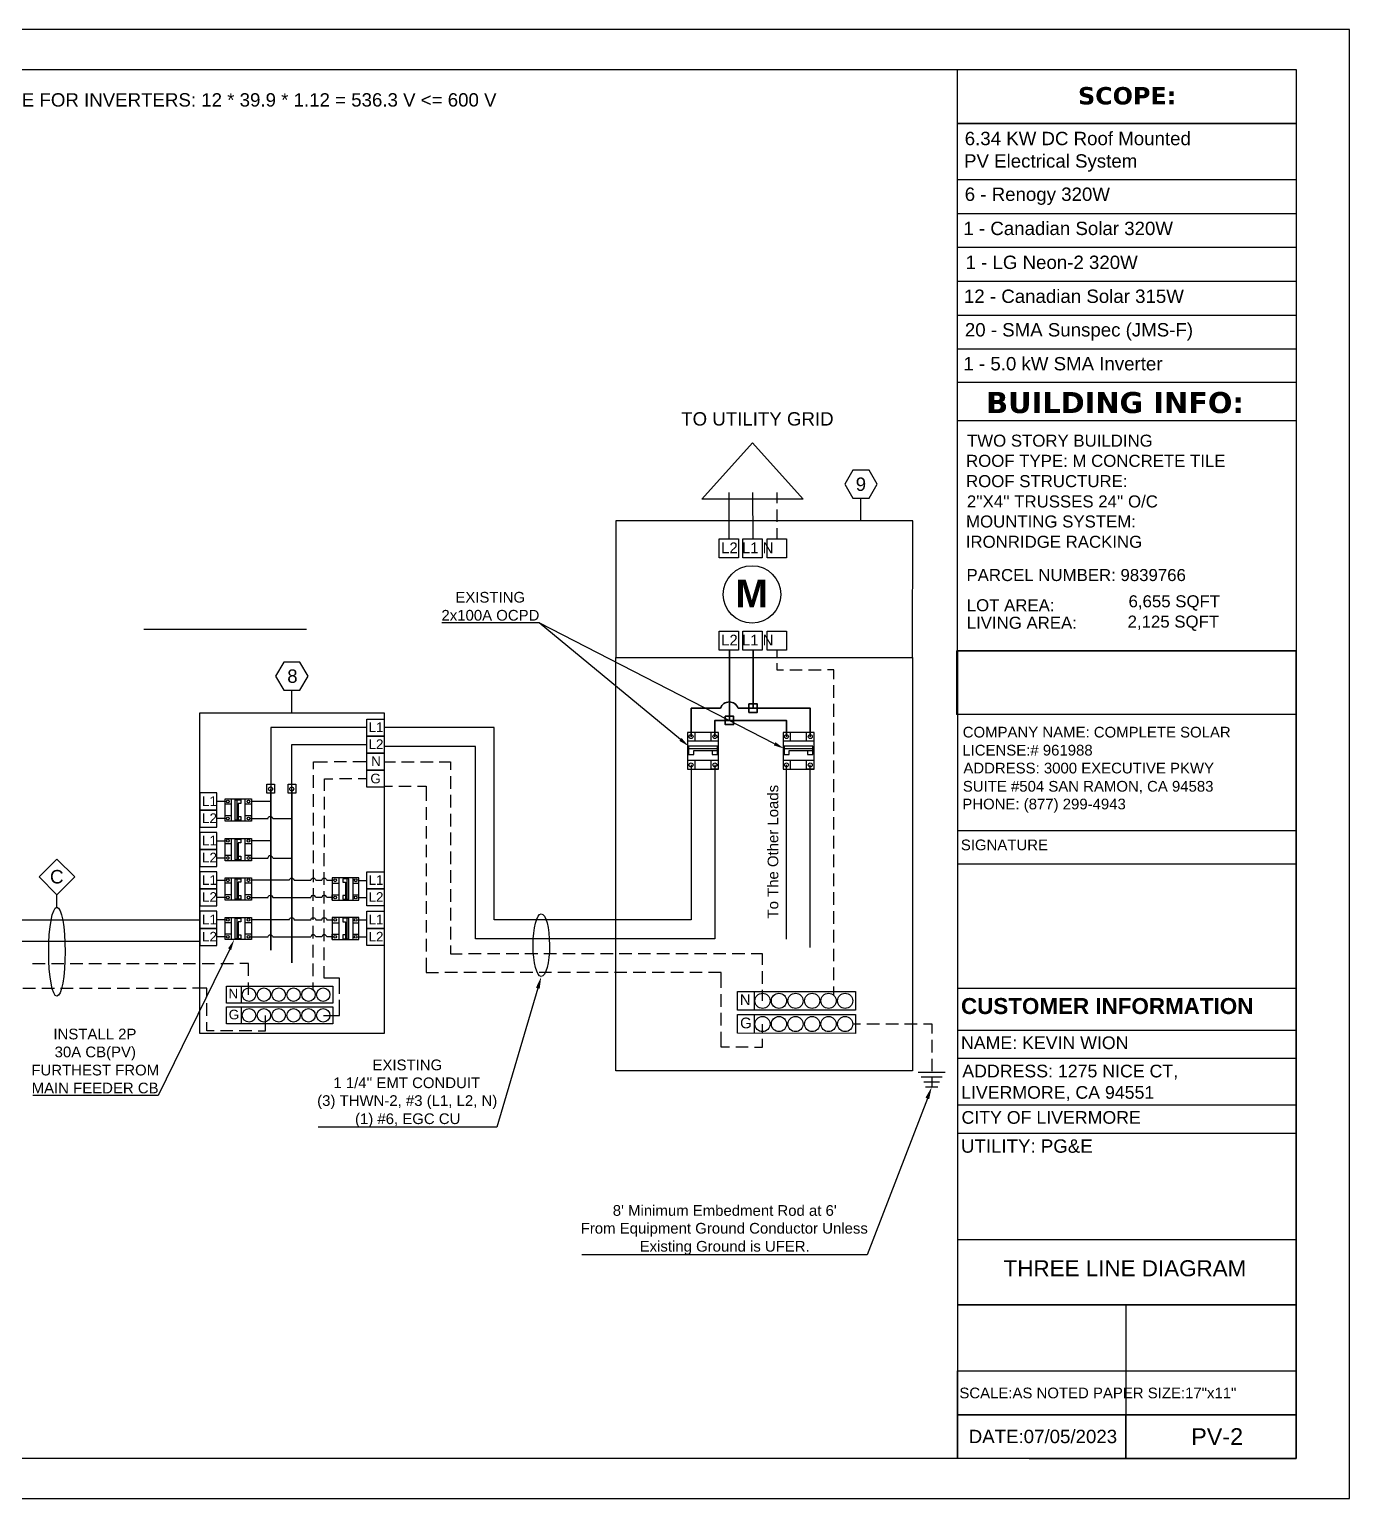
# Model space of a CAD drawing. Header units: inches. Extents: x 347 to 7477, y 1065 to 7514.
# Drawn here: x 4677 to 5665, y 6128 to 7228 of the extents above; entities that cross this region are included whole.
import ezdxf

# ---------------------------------------------------------------- set-up
doc = ezdxf.new("R2010")
doc.units = ezdxf.units.IN
doc.header["$MEASUREMENT"] = 0
for name, color, linetype in [('PDF3_0', 7, 'Continuous'), ('PDF3_PDF_Geometry', 7, 'Continuous'), ('PDF3_Text', 7, 'Continuous'), ('PDF5_Text', 7, 'Continuous')]:
    doc.layers.add(name, color=color, linetype=linetype)
doc.styles.add('PDF Arial', font='arial.ttf')
doc.styles.add('PDF Arial Bold', font='arialbd.ttf')
doc.styles.add('PDF Verdana Bold', font='verdanab.ttf')
picture_1 = doc.add_image_def('image9.png', size_in_pixel=(45, 240))

msp = doc.modelspace()

# ---------------------------------------------------------------- linework, layer by layer
at = {"layer": 'PDF3_0', "lineweight": 25}
for points in [[(3965.1, 7228.3), (3965.1, 6128.4), (5664.9, 6128.4), (5664.9, 7228.3)], [(5625, 7157.8), (5371.5, 7157.8)], [(5625, 7157.8), (5625, 6963.9), (5371.5, 6963.9), (5371.5, 7157.8)], [(5256.1, 6876.6), (5180.1, 6876.6), (5218.1, 6918.7)], [(5293.1, 6898.4), (5287.1, 6887.8), (5293.1, 6877.3), (5305.3, 6877.3), (5311.4, 6887.8), (5305.3, 6898.4)], [(5115.8, 6758), (5337.8, 6758), (5338, 6860.3), (5115.9, 6860.3)], [(5193.2, 6846.9), (5207.5, 6846.9), (5207.5, 6832.7), (5193.2, 6832.7)], [(5210.9, 6846.9), (5225.3, 6846.9), (5225.3, 6832.7), (5210.9, 6832.7)], [(5229.1, 6846.9), (5243.4, 6846.9), (5243.4, 6832.7), (5229.1, 6832.7)], [(5193.2, 6777.9), (5207.5, 6777.9), (5207.5, 6763.7), (5193.2, 6763.7)], [(5210.9, 6777.9), (5225.3, 6777.9), (5225.3, 6763.7), (5210.9, 6763.7)], [(5229.1, 6777.9), (5243.4, 6777.9), (5243.4, 6763.7), (5229.1, 6763.7)], [(4867.3, 6754.7), (4861.2, 6744.2), (4867.3, 6733.6), (4879.4, 6733.6), (4885.5, 6744.2), (4879.4, 6754.7)], [(5115.8, 6758), (5337.8, 6758), (5337.8, 6448.7), (5115.8, 6448.7)], [(5371.5, 6715.5), (5371.5, 6763.1), (5625, 6763.1), (5625, 6715.5)], [(4804.5, 6716.6), (4942.3, 6716.6), (4942.3, 6476.5), (4804.5, 6476.5)], [(4929.4, 6712), (4942.3, 6712), (4942.3, 6699.2), (4929.4, 6699.2)], [(4929.4, 6699.2), (4942.3, 6699.2), (4942.3, 6686.5), (4929.4, 6686.5)], [(5169.5, 6674.5), (5192.7, 6674.5), (5192.7, 6701.9), (5169.5, 6701.9)], [(5240.9, 6674.5), (5264.1, 6674.5), (5264.1, 6701.9), (5240.9, 6701.9)], [(4929.4, 6686.5), (4942.3, 6686.5), (4942.3, 6673.7), (4929.4, 6673.7)], [(4929.4, 6673.7), (4942.3, 6673.7), (4942.3, 6660.9), (4929.4, 6660.9)], [(4817.3, 6656.7), (4804.5, 6656.7), (4804.5, 6643.9), (4817.3, 6643.9)], [(4854.7, 6663.3), (4860.3, 6663.3), (4860.3, 6656.5), (4854.7, 6656.5)], [(4870.7, 6663.3), (4876.3, 6663.3), (4876.3, 6656.5), (4870.7, 6656.5)], [(4817.3, 6643.9), (4804.5, 6643.9), (4804.5, 6631.1), (4817.3, 6631.1)], [(4843.1, 6652.2), (4843.1, 6635.5), (4823.4, 6635.5), (4823.4, 6652.2)], [(4817.3, 6627.1), (4804.5, 6627.1), (4804.5, 6614.4), (4817.3, 6614.4)], [(4843.1, 6622.7), (4843.1, 6605.9), (4823.4, 6605.9), (4823.4, 6622.7)], [(4817.3, 6614.4), (4804.5, 6614.4), (4804.5, 6601.6), (4817.3, 6601.6)], [(4684.3, 6593.8), (4697.5, 6607), (4710.8, 6593.8), (4697.5, 6580.5)], [(4817.3, 6597.6), (4804.5, 6597.6), (4804.5, 6584.8), (4817.3, 6584.8)], [(4843.1, 6593.1), (4843.1, 6576.4), (4823.4, 6576.4), (4823.4, 6593.1)], [(4903.6, 6593.1), (4903.6, 6576.4), (4923.4, 6576.4), (4923.4, 6593.1)], [(4929.4, 6597.6), (4942.3, 6597.6), (4942.3, 6584.8), (4929.4, 6584.8)], [(4817.3, 6584.8), (4804.5, 6584.8), (4804.5, 6572.1), (4817.3, 6572.1)], [(4929.4, 6584.8), (4942.3, 6584.8), (4942.3, 6572.1), (4929.4, 6572.1)], [(4817.3, 6568.1), (4804.5, 6568.1), (4804.5, 6555.3), (4817.3, 6555.3)], [(4929.4, 6568.1), (4942.3, 6568.1), (4942.3, 6555.3), (4929.4, 6555.3)], [(4843.1, 6563.5), (4843.1, 6546.9), (4823.4, 6546.9), (4823.4, 6563.5)], [(4903.6, 6563.5), (4903.6, 6546.9), (4923.4, 6546.9), (4923.4, 6563.5)], [(4817.3, 6555.3), (4804.5, 6555.3), (4804.5, 6542.5), (4817.3, 6542.5)], [(4929.4, 6555.3), (4942.3, 6555.3), (4942.3, 6542.5), (4929.4, 6542.5)], [(4824.4, 6512), (4903.9, 6512), (4903.9, 6499.4), (4824.4, 6499.4)], [(5206.8, 6508), (5295.2, 6508), (5295.2, 6494.1), (5206.8, 6494.1)], [(4824.4, 6496.5), (4903.9, 6496.5), (4903.9, 6483.9), (4824.4, 6483.9)], [(5206.8, 6490.8), (5295.2, 6490.8), (5295.2, 6476.7), (5206.8, 6476.8)]]:
    msp.add_lwpolyline(points, close=True, dxfattribs=at)
for points in [[(5371.5, 6763.1), (5371.5, 7198.4)], [(5371.5, 7115.9), (5625, 7115.9)], [(5371.5, 7090.5), (5625, 7090.5)], [(5371.5, 7065.2), (5625, 7065.2)], [(5371.5, 7039.9), (5625, 7039.9)], [(5371.5, 7014.5), (5625, 7014.5)], [(5371.5, 6989.2), (5625, 6989.2)], [(5371.5, 6935.5), (5625, 6935.5)], [(5218.1, 6881.7), (5218.3, 6846.9)], [(5299.2, 6860.3), (5299.2, 6877.3)], [(4762.6, 6779.2), (4884.2, 6779.2)], [(5234.6, 6693.5), (5058.3, 6784.1), (5058.1, 6784.1), (4985.7, 6784.1)], [(5164.2, 6696.8), (5058.3, 6784.1)], [(4873.4, 6716.6), (4873.4, 6733.6)], [(4929.4, 6705.7), (4857.5, 6705.7), (4857.5, 6659.6)], [(5172.2, 6677.7), (5172.2, 6561.6), (5024.8, 6561.6), (5024.8, 6705.7), (4942.3, 6705.7)], [(5175.1, 6695.7), (5175.1, 6701.9)], [(5187.1, 6695.7), (5187.1, 6701.9)], [(5246.4, 6695.7), (5246.4, 6701.9)], [(5258.5, 6695.7), (5258.5, 6701.9)], [(5169.5, 6695.7), (5192.7, 6695.7)], [(5174.1, 6691.7), (5170.3, 6691.7), (5170.3, 6685.5), (5174.1, 6685.5), (5174.1, 6688.4), (5191.8, 6688.4)], [(5187.9, 6688.4), (5187.9, 6685.5), (5191.8, 6685.5), (5191.8, 6691.7), (5187.9, 6691.7), (5170.3, 6691.7)], [(5170.3, 6689.9), (5191.8, 6689.9)], [(5240.9, 6695.7), (5264.1, 6695.7)], [(5245.6, 6691.7), (5241.7, 6691.7), (5241.7, 6685.5), (5245.6, 6685.5), (5245.6, 6688.4), (5263.2, 6688.4)], [(5259.3, 6688.4), (5259.3, 6685.5), (5263.2, 6685.5), (5263.2, 6691.7), (5259.3, 6691.7), (5241.7, 6691.7)], [(5241.7, 6689.9), (5263.2, 6689.9)], [(5169.5, 6681.3), (5192.7, 6681.3)], [(5175.1, 6674.5), (5175.1, 6681.3)], [(5192.7, 6674.5), (5187.1, 6674.5), (5187.1, 6681.3)], [(5240.9, 6681.3), (5264.1, 6681.3)], [(5243.5, 6547.3), (5243.5, 6677.7)], [(5246.4, 6674.5), (5246.4, 6681.3)], [(5264.1, 6674.5), (5258.5, 6674.5), (5258.5, 6681.3)], [(4823.4, 6650.3), (4817.3, 6650.3)], [(4827.9, 6648.2), (4823.4, 6648.2)], [(4827.9, 6652.2), (4827.9, 6635.5)], [(4830.9, 6648.8), (4830.9, 6651.6), (4835.2, 6651.6), (4835.2, 6648.8), (4833.2, 6648.8), (4833.2, 6636.2)], [(4833.2, 6639), (4835.2, 6639), (4835.2, 6636.2), (4830.9, 6636.2), (4830.9, 6639), (4830.9, 6651.6)], [(4832.1, 6651.6), (4832.1, 6636.2)], [(4838.2, 6652.2), (4838.2, 6635.5)], [(4843.1, 6648.2), (4838.2, 6648.2)], [(4857.5, 6650.3), (4843.1, 6650.3)], [(4827.9, 6639.5), (4823.4, 6639.5)], [(4843.1, 6635.5), (4843.1, 6639.5), (4838.2, 6639.5)], [(4827.9, 6622.7), (4827.9, 6605.9)], [(4830.9, 6619.3), (4830.9, 6622.1), (4835.2, 6622.1), (4835.2, 6619.3), (4833.2, 6619.3), (4833.2, 6606.7)], [(4833.2, 6609.4), (4835.2, 6609.4), (4835.2, 6606.7), (4830.9, 6606.7), (4830.9, 6609.4), (4830.9, 6622.1)], [(4832.1, 6622.1), (4832.1, 6606.7)], [(4838.2, 6622.7), (4838.2, 6605.9)], [(5371.6, 6628.6), (5625.1, 6628.6)], [(4823.4, 6620.7), (4817.3, 6620.7)], [(4827.9, 6618.7), (4823.4, 6618.7)], [(4843.1, 6618.7), (4838.2, 6618.7)], [(4857.5, 6620.8), (4843.1, 6620.8)], [(4827.9, 6609.9), (4823.4, 6609.9)], [(4843.1, 6605.9), (4843.1, 6609.9), (4838.2, 6609.9)], [(5371.6, 6603.6), (5625.1, 6603.6)], [(4544.6, 6596.9), (4544.6, 6561.6), (4804.5, 6561.6)], [(4823.4, 6591.2), (4817.3, 6591.2)], [(4827.9, 6589.1), (4823.4, 6589.1)], [(4827.9, 6593.1), (4827.9, 6576.4)], [(4830.9, 6589.8), (4830.9, 6592.5), (4835.2, 6592.5), (4835.2, 6589.8), (4833.2, 6589.8), (4833.2, 6577.1)], [(4833.2, 6579.9), (4835.2, 6579.9), (4835.2, 6577.1), (4830.9, 6577.1), (4830.9, 6579.9), (4830.9, 6592.5)], [(4832.1, 6592.5), (4832.1, 6577.1)], [(4838.2, 6593.1), (4838.2, 6576.4)], [(4843.1, 6589.1), (4838.2, 6589.1)], [(4871.4, 6591.3), (4857.5, 6591.3), (4843.1, 6591.3)], [(4903.6, 6589.1), (4908.5, 6589.1)], [(4908.5, 6593.1), (4908.5, 6576.4)], [(4916, 6589.8), (4916, 6592.5), (4911.5, 6592.5), (4911.5, 6589.8), (4913.6, 6589.8), (4913.6, 6577.1)], [(4913.6, 6579.9), (4911.5, 6579.9), (4911.5, 6577.1), (4916, 6577.1), (4916, 6579.9), (4916, 6592.5)], [(4914.6, 6592.5), (4914.6, 6577.1)], [(4918.9, 6593.1), (4918.9, 6576.4)], [(4918.9, 6589.1), (4923.4, 6589.1)], [(4923.4, 6591.2), (4929.4, 6591.2)], [(4827.9, 6580.4), (4823.4, 6580.4)], [(4843.1, 6576.4), (4843.1, 6580.4), (4838.2, 6580.4)], [(4903.6, 6576.4), (4903.6, 6580.4), (4908.5, 6580.4)], [(4918.9, 6580.4), (4923.4, 6580.4)], [(4823.4, 6561.6), (4817.3, 6561.6)], [(4827.9, 6559.5), (4823.4, 6559.5)], [(4827.9, 6563.5), (4827.9, 6546.9)], [(4830.9, 6560.2), (4830.9, 6563), (4835.2, 6563), (4835.2, 6560.2), (4833.2, 6560.2), (4833.2, 6547.5)], [(4833.2, 6550.4), (4835.2, 6550.4), (4835.2, 6547.5), (4830.9, 6547.5), (4830.9, 6550.4), (4830.9, 6563)], [(4832.1, 6563), (4832.1, 6547.5)], [(4838.2, 6563.5), (4838.2, 6546.9)], [(4843.1, 6559.5), (4838.2, 6559.5)], [(4871.4, 6561.7), (4857.5, 6561.7), (4843.1, 6561.7)], [(4903.6, 6559.5), (4908.5, 6559.5)], [(4908.5, 6563.5), (4908.5, 6546.9)], [(4916, 6560.2), (4916, 6563), (4911.5, 6563), (4911.5, 6560.2), (4913.6, 6560.2), (4913.6, 6547.5)], [(4913.6, 6550.4), (4911.5, 6550.4), (4911.5, 6547.5), (4916, 6547.5), (4916, 6550.4), (4916, 6563)], [(4914.6, 6563), (4914.6, 6547.5)], [(4918.9, 6563.5), (4918.9, 6546.9)], [(4918.9, 6559.5), (4923.4, 6559.5)], [(4923.4, 6561.6), (4929.4, 6561.6)], [(4827.9, 6550.9), (4823.4, 6550.9)], [(4843.1, 6546.9), (4843.1, 6550.9), (4838.2, 6550.9)], [(4903.6, 6546.9), (4903.6, 6550.9), (4908.5, 6550.9)], [(4918.9, 6550.9), (4923.4, 6550.9)], [(4826.8, 6539.7), (4773.4, 6430.2), (4773.2, 6430.2), (4679.4, 6430.2)], [(4835.5, 6512), (4835.5, 6499.4)], [(5057.4, 6510.6), (5026.8, 6406.4), (4893.1, 6406.4)], [(5219.2, 6508), (5219.2, 6494.1)], [(4835.5, 6496.5), (4835.5, 6483.9)], [(5219.2, 6490.8), (5219.2, 6476.8)], [(5349, 6428), (5304, 6310.8), (5090.4, 6310.8)]]:
    msp.add_lwpolyline(points, dxfattribs=at)
at = {"layer": 'PDF3_0', "color": 1, "lineweight": 25}
for points in [[(5200.4, 6881.7), (5200.4, 6846.9)], [(4873.4, 6659.6), (4873.4, 6692.9), (4929.4, 6692.9)], [(5190, 6677.7), (5190, 6547.5), (5010.7, 6547.5), (5010.7, 6691.4), (4942.3, 6691.4)], [(5261.3, 6541), (5261.3, 6677.7)], [(4823.4, 6637.5), (4817.3, 6637.5)], [(4843.1, 6637.5), (4855.5, 6637.5)], [(4823.4, 6607.9), (4817.3, 6607.9)], [(4843.1, 6607.9), (4855.5, 6607.9)], [(4859.1, 6607.9), (4873.4, 6607.9)], [(4534.9, 6596.9), (4534.9, 6545.8), (4804.5, 6545.8)], [(4823.4, 6578.4), (4817.3, 6578.4)], [(4843.1, 6578.4), (4855.5, 6578.4)], [(4923.4, 6578.4), (4929.4, 6578.4)], [(4823.4, 6548.9), (4817.3, 6548.9)], [(4843.1, 6548.9), (4855.5, 6548.9)], [(4923.4, 6548.9), (4929.4, 6548.9)]]:
    msp.add_lwpolyline(points, dxfattribs=at)
at = {"layer": 'PDF3_0', "color": 252, "lineweight": 25, "true_color": 0x929498}
for points in [[(5236.3, 6881.7), (5236.3, 6873.7)], [(5236.3, 6869), (5236.3, 6859.6)], [(5236.3, 6854.9), (5236.3, 6846.9)], [(5236.3, 6763.7), (5236.3, 6758.6)], [(5236.3, 6753.9), (5236.3, 6748.8), (5241.2, 6748.8)], [(5245.9, 6748.8), (5255.3, 6748.8)], [(5260, 6748.8), (5269.4, 6748.8)], [(5279, 6742), (5279, 6748.8), (5274.1, 6748.8)], [(5279, 6727.9), (5279, 6737.4)], [(5279, 6713.8), (5279, 6723.3)], [(5279, 6699.8), (5279, 6709.1)], [(5279, 6685.7), (5279, 6695)], [(4889.6, 6674.6), (4889.6, 6680.1), (4900.1, 6680.1)], [(4914.2, 6680.1), (4904.9, 6680.1)], [(4929.4, 6680), (4918.9, 6680.1)], [(4942.3, 6680), (4950.8, 6680)], [(4955.5, 6680), (4964.9, 6680)], [(4969.5, 6680), (4979, 6680)], [(4983.7, 6680), (4992.1, 6680), (4992.1, 6674)], [(5279, 6671.6), (5279, 6681)], [(4889.6, 6660.5), (4889.6, 6669.9)], [(4992.1, 6669.2), (4992.1, 6659.9)], [(5279, 6657.4), (5279, 6666.9)], [(4889.6, 6646.4), (4889.6, 6655.8)], [(4992.1, 6655.2), (4992.1, 6645.8)], [(5279, 6643.4), (5279, 6652.8)], [(4889.5, 6632.3), (4889.6, 6641.7)], [(4992.1, 6641.1), (4992.1, 6631.6)], [(5279, 6629.3), (5279, 6638.6)], [(4889.5, 6618.2), (4889.5, 6627.6)], [(4992.1, 6627), (4992.1, 6617.6)], [(5279, 6615.2), (5279, 6624.6)], [(4889.5, 6604.1), (4889.5, 6613.5)], [(4992.1, 6612.8), (4992.1, 6603.5)], [(5279, 6601.1), (5279, 6610.5)], [(4889.5, 6590), (4889.5, 6599.4)], [(4992.1, 6598.8), (4992.1, 6589.4)], [(5279, 6587), (5279, 6596.4)], [(4889.4, 6576), (4889.5, 6585.3)], [(4992.1, 6584.7), (4992.1, 6575.3)], [(5279, 6572.9), (5279, 6582.3)], [(4889.4, 6561.8), (4889.4, 6571.2)], [(4992.1, 6570.6), (4992.1, 6561.2)], [(5279, 6558.8), (5279, 6568.2)], [(4889.4, 6547.7), (4889.4, 6557.2)], [(4992.1, 6556.5), (4992.1, 6547.1)], [(5279, 6544.7), (5279, 6554.1)], [(4889.4, 6533.6), (4889.4, 6543.1)], [(4992.1, 6542.5), (4992.1, 6536.3), (5000.9, 6536.3)], [(5014.9, 6536.3), (5005.6, 6536.3)], [(5029.1, 6536.3), (5019.7, 6536.3)], [(5043.2, 6536.3), (5033.7, 6536.3)], [(5057.3, 6536.3), (5047.8, 6536.3)], [(5071.3, 6536.3), (5062, 6536.3)], [(5085.4, 6536.3), (5076.1, 6536.3)], [(5099.5, 6536.2), (5090.1, 6536.3)], [(5113.7, 6536.2), (5104.2, 6536.2)], [(5127.7, 6536.2), (5118.3, 6536.2)], [(5141.8, 6536.2), (5132.5, 6536.2)], [(5155.9, 6536.2), (5146.5, 6536.2)], [(5170, 6536.2), (5160.6, 6536.2)], [(5184, 6536.2), (5174.7, 6536.2)], [(5198.2, 6536.2), (5188.8, 6536.2)], [(5212.3, 6536.2), (5202.8, 6536.2)], [(5225.6, 6528), (5225.6, 6536.2), (5217, 6536.2)], [(5279, 6530.7), (5279, 6540)], [(4679.3, 6528.9), (4688.6, 6528.9)], [(4693.4, 6528.9), (4702.7, 6528.9)], [(4707.4, 6528.9), (4716.8, 6528.9)], [(4721.5, 6528.9), (4731, 6528.9)], [(4735.6, 6528.9), (4745, 6528.9)], [(4749.7, 6528.9), (4759.1, 6528.9)], [(4763.8, 6528.9), (4773.2, 6528.9)], [(4777.9, 6528.9), (4787.3, 6528.9)], [(4792, 6528.9), (4801.3, 6528.9)], [(4806.1, 6528.9), (4815.5, 6528.9)], [(4820.1, 6528.9), (4829.6, 6528.9)], [(4841, 6519.7), (4841, 6528.9), (4834.3, 6528.9)], [(4889.3, 6519.6), (4889.3, 6528.9)], [(5225.6, 6513.8), (5225.6, 6523.3)], [(5279, 6516.6), (5279, 6525.9)], [(4841, 6505.6), (4841, 6514.9)], [(4889.3, 6509.3), (4889.3, 6514.8)], [(5279, 6505), (5279, 6511.9)], [(5225.6, 6501), (5225.6, 6509.2)]]:
    msp.add_lwpolyline(points, dxfattribs=at)
at = {"layer": 'PDF3_0', "color": 1, "lineweight": 35}
for points in [[(5200.8, 6711), (5200.8, 6763.7)], [(5243.5, 6698.7), (5243.5, 6711), (5190, 6711), (5190, 6698.8)], [(4873.4, 6529.5), (4873.4, 6659.6)]]:
    msp.add_lwpolyline(points, dxfattribs=at)
at = {"layer": 'PDF3_0', "lineweight": 35}
for points in [[(5218.5, 6720.1), (5218.5, 6763.7)], [(5194.2, 6720.1), (5172.2, 6720.1), (5172.2, 6698.8)], [(5261.3, 6698.8), (5261.3, 6720.1), (5207.3, 6720.1)], [(4857.5, 6539.1), (4857.5, 6659.6)]]:
    msp.add_lwpolyline(points, dxfattribs=at)
msp.add_lwpolyline([(5215.4, 6723.3), (5221.6, 6723.3), (5221.6, 6717), (5215.4, 6717)], close=True, dxfattribs=at)
at = {"layer": 'PDF3_0', "color": 1, "lineweight": 35}
msp.add_lwpolyline([(5197.7, 6714.1), (5203.9, 6714.1), (5203.9, 6707.9), (5197.7, 6707.9)], close=True, dxfattribs=at)
at = {"layer": 'PDF3_0', "color": 3, "lineweight": 25}
for points in [[(4897.7, 6658.4), (4897.8, 6667.3), (4904.1, 6667.3)], [(4918.3, 6667.3), (4908.9, 6667.3)], [(4929.4, 6667.3), (4922.9, 6667.3)], [(4942.3, 6661.7), (4948.6, 6661.7)], [(4953.3, 6661.7), (4962.7, 6661.7)], [(4967.4, 6661.7), (4973.8, 6661.7), (4973.8, 6650.7)], [(4897.7, 6644.4), (4897.7, 6653.7)], [(4973.8, 6646), (4973.8, 6636.6)], [(4897.7, 6630.3), (4897.7, 6639.6)], [(4897.7, 6616.1), (4897.7, 6625.6)], [(4973.8, 6631.9), (4973.8, 6622.6)], [(4897.6, 6602), (4897.6, 6611.5)], [(4973.8, 6617.8), (4973.8, 6608.5)], [(4973.8, 6603.8), (4973.8, 6594.3)], [(4897.6, 6588), (4897.6, 6597.4)], [(4973.8, 6589.7), (4973.8, 6580.2)], [(4897.6, 6573.9), (4897.6, 6583.2)], [(4897.5, 6559.8), (4897.6, 6569.2)], [(4973.8, 6575.6), (4973.8, 6566.2)], [(4973.8, 6561.4), (4973.8, 6552.1)], [(4897.5, 6545.7), (4897.5, 6555.1)], [(4973.8, 6547.4), (4973.8, 6538)], [(4897.5, 6531.6), (4897.5, 6541)], [(4909, 6506.4), (4909, 6518), (4897.5, 6518), (4897.5, 6526.9)], [(4973.8, 6533.3), (4973.8, 6522.4), (4983.2, 6522.4)], [(4997.2, 6522.4), (4987.9, 6522.4)], [(5011.4, 6522.4), (5002, 6522.4)], [(5025.5, 6522.4), (5016, 6522.4)], [(5039.6, 6522.4), (5030.2, 6522.4)], [(5053.6, 6522.4), (5044.3, 6522.4)], [(5067.7, 6522.4), (5058.4, 6522.4)], [(5081.9, 6522.4), (5072.4, 6522.4)], [(5096, 6522.4), (5086.5, 6522.4)], [(5110, 6522.4), (5100.6, 6522.4)], [(5124.1, 6522.4), (5114.8, 6522.4)], [(5138.2, 6522.4), (5128.8, 6522.4)], [(5152.3, 6522.4), (5142.9, 6522.4)], [(5166.4, 6522.4), (5157, 6522.4)], [(5180.5, 6522.4), (5171.1, 6522.4)], [(5194.6, 6510.9), (5194.6, 6522.4), (5185.1, 6522.4)], [(4672.1, 6510.6), (4681.5, 6510.6)], [(4686.2, 6510.6), (4695.6, 6510.6)], [(4700.3, 6510.6), (4709.7, 6510.6)], [(4714.4, 6510.6), (4723.8, 6510.6)], [(4728.5, 6510.6), (4737.9, 6510.6)], [(4742.6, 6510.6), (4751.9, 6510.6)], [(4756.7, 6510.6), (4766.1, 6510.6)], [(4770.7, 6510.6), (4780.2, 6510.6)], [(4784.8, 6510.6), (4794.3, 6510.6)], [(4809.8, 6503.9), (4809.8, 6510.6), (4799, 6510.6)], [(4896.9, 6490.1), (4909, 6490.1), (4909, 6501.7)], [(5194.6, 6496.7), (5194.6, 6506.1)], [(4809.8, 6489.9), (4809.8, 6499.2)], [(4848, 6478.6), (4853.5, 6478.6), (4853.5, 6490.1)], [(5194.6, 6482.6), (5194.6, 6492.1)], [(4815.1, 6478.6), (4809.8, 6478.6), (4809.8, 6485.2)], [(4829.2, 6478.6), (4819.9, 6478.6)], [(4843.3, 6478.6), (4833.9, 6478.6)], [(5225.6, 6477.4), (5225.6, 6483.7)], [(5292.9, 6483.8), (5299, 6483.8)], [(5303.7, 6483.8), (5313.2, 6483.8)], [(5317.8, 6483.8), (5327.3, 6483.8)], [(5331.9, 6483.8), (5341.3, 6483.8)], [(5346.1, 6483.8), (5352.2, 6483.8), (5352.2, 6476.5)], [(5200.8, 6466.4), (5194.6, 6466.4), (5194.6, 6477.9)], [(5219.6, 6466.4), (5225.6, 6466.4), (5225.6, 6472.7)], [(5352.2, 6471.8), (5352.2, 6462.4)], [(5214.8, 6466.4), (5205.5, 6466.4)], [(5352.2, 6457.7), (5352.2, 6448.4)], [(5362.2, 6447.4), (5342.1, 6447.4)], [(5359.9, 6443.9), (5344.4, 6443.9)], [(5358.1, 6440.3), (5346.2, 6440.3)], [(5356.7, 6436.5), (5347.5, 6436.5)], [(5352.2, 6443.6), (5352.2, 6436.5)]]:
    msp.add_lwpolyline(points, dxfattribs=at)
at = {"layer": 'PDF3_0', "color": 1, "lineweight": 25}
for points in [[(4855.4, 6637.6, -0.870411), (4859.1, 6637.5), (4873.4, 6637.5)], [(4855.4, 6578.5, -0.870411), (4859.1, 6578.4), (4873.4, 6578.4), (4887.6, 6578.4)], [(4895.8, 6578.4), (4891.2, 6578.4, 0.870411), (4887.5, 6578.5)], [(4903.6, 6578.4), (4899.4, 6578.4, 0.870411), (4895.7, 6578.5)], [(4855.4, 6548.9, -0.870411), (4859.1, 6548.9), (4873.4, 6548.9), (4887.6, 6548.9)], [(4895.8, 6548.9), (4891.2, 6548.9, 0.870411), (4887.5, 6548.9)], [(4903.6, 6548.9), (4899.4, 6548.9, 0.870411), (4895.7, 6548.9)]]:
    msp.add_lwpolyline(points, format="xyb", dxfattribs=at)
at = {"layer": 'PDF3_0', "lineweight": 25}
for points in [[(4871.4, 6591.3, -0.870411), (4875.1, 6591.3), (4887.6, 6591.3)], [(4887.5, 6591.3, -0.870411), (4891.2, 6591.3), (4895.8, 6591.3)], [(4895.7, 6591.3, -0.870411), (4899.4, 6591.3), (4903.6, 6591.3)], [(4871.4, 6561.7, -0.870411), (4875.1, 6561.7), (4887.6, 6561.7)], [(4887.5, 6561.7, -0.870411), (4891.2, 6561.7), (4895.8, 6561.7)], [(4895.7, 6561.7, -0.870411), (4899.4, 6561.7), (4903.6, 6561.7)]]:
    msp.add_lwpolyline(points, format="xyb", dxfattribs=at)
at = {"layer": 'PDF3_0', "color": 251, "lineweight": 25, "true_color": 0x636466}
msp.add_lwpolyline([(4697.5, 6571.1), (4697.5, 6580.5)], dxfattribs=at)
at = {"layer": 'PDF3_0', "lineweight": 25}
for centre, radius in [((5217.7, 6805.3), 21.5), ((5172.1, 6698.9), 1.5), ((5189.9, 6698.9), 1.5), ((5243.5, 6698.9), 1.5), ((5261.3, 6698.9), 1.5), ((5172.1, 6677.7), 1.5), ((5189.9, 6677.7), 1.5), ((5243.5, 6677.7), 1.5), ((5261.3, 6677.7), 1.5), ((4857.4, 6659.7), 1.5), ((4873.3, 6659.7), 1.5), ((4825.5, 6650.3), 1.04), ((4840.9, 6650.3), 1.04), ((4825.5, 6637.6), 1.04), ((4840.9, 6637.6), 1.04), ((4825.5, 6620.8), 1.04), ((4840.9, 6620.8), 1.04), ((4825.5, 6608), 1.04), ((4840.9, 6608), 1.04), ((4825.5, 6591.3), 1.04), ((4840.9, 6591.3), 1.04), ((4905.8, 6591.3), 1.04), ((4921.1, 6591.3), 1.04), ((4825.5, 6578.5), 1.04), ((4840.9, 6578.5), 1.04), ((4905.8, 6578.5), 1.04), ((4921.1, 6578.5), 1.04), ((4825.5, 6561.7), 1.04), ((4840.9, 6561.7), 1.04), ((4905.8, 6561.7), 1.04), ((4921.1, 6561.7), 1.04), ((4825.5, 6549), 1.04), ((4840.9, 6549), 1.04), ((4905.8, 6549), 1.04), ((4921.1, 6549), 1.04)]:
    msp.add_circle(centre, radius, dxfattribs=at)
at = {"layer": 'PDF3_0', "color": 252, "lineweight": 25, "true_color": 0x929498}
for centre, radius in [((4841.3, 6505.7), 5.04), ((4852.4, 6505.7), 5.04), ((4863.5, 6505.7), 5.04), ((4874.6, 6505.7), 5.04), ((4885.8, 6505.7), 5.04), ((4896.8, 6505.7), 5.04), ((5225.6, 6501.1), 5.68), ((5237.9, 6501.1), 5.68), ((5250.3, 6501.1), 5.68), ((5262.7, 6501.1), 5.68), ((5275, 6501.1), 5.68), ((5287.4, 6501.1), 5.68)]:
    msp.add_circle(centre, radius, dxfattribs=at)
at = {"layer": 'PDF3_0', "color": 3, "lineweight": 25}
for centre, radius in [((4841.3, 6490.2), 5.04), ((4852.4, 6490.2), 5.04), ((4863.5, 6490.2), 5.04), ((4874.6, 6490.2), 5.04), ((4885.8, 6490.2), 5.04), ((4896.8, 6490.2), 5.04), ((5225.6, 6483.7), 5.68), ((5237.9, 6483.7), 5.68), ((5250.3, 6483.7), 5.68), ((5262.7, 6483.7), 5.68), ((5275, 6483.7), 5.68), ((5287.4, 6483.7), 5.68)]:
    msp.add_circle(centre, radius, dxfattribs=at)
at = {"layer": 'PDF3_0', "lineweight": 35}
msp.add_arc((5200.7, 6718), 6.86, 18.9899, 161.0101, dxfattribs=at)
at = {"layer": 'PDF3_0', "color": 1, "lineweight": 25}
msp.add_arc((4857.2, 6607.8), 1.86, 7.9266, 172.0734, dxfattribs=at)
at = {"layer": 'PDF3_0', "color": 251, "lineweight": 25, "true_color": 0x636466}
for centre, major_axis, ratio, start_param, end_param in [((4697.5, 6537.8), (0, 33.3), 0.184763, 0.002175, 6.28536), ((5060, 6542.7), (0, 23.5), 0.261802, 0.002211303182720354, 6.285396610362305)]:
    msp.add_ellipse(centre, major_axis=major_axis, ratio=ratio, start_param=start_param, end_param=end_param, dxfattribs=at)
at = {"layer": 'PDF3_0', "transparency": 33554559}
for points in [[(5165, 6697.8), (5170.3, 6691.7), (5163.3, 6695.7)], [(5235.3, 6694.7), (5241.7, 6689.9), (5234, 6692.3)], [(4825.6, 6540.3), (4830.2, 6546.9), (4827.9, 6539.1)], [(5056, 6510.9), (5060, 6519.2), (5058.8, 6510.1)], [(5347.5, 6428.6), (5352.2, 6436.5), (5350.3, 6427.5)]]:
    msp.add_solid(points, dxfattribs=at)
at = {"layer": 'PDF3_PDF_Geometry', "lineweight": 25}
for points in [[(5625, 7198.4), (5625, 6158.4), (4005, 6158.4), (4005, 7198.4), (5625, 7198.4), (5625, 6158.4), (5371.5, 6158.4), (5371.5, 6191.2), (5625, 6191.2), (5371.5, 6191.2), (5371.5, 6224.1), (5625, 6224.1)], [(5625, 6680.5), (5625, 6224.1), (5625, 6191.2), (5625, 6158.4), (5625, 6763.1), (5371.5, 6763.1), (5371.5, 6158.4)], [(5371.5, 6510.5), (5625, 6510.5)], [(5371.5, 6479.2), (5625, 6479.2)], [(5371.5, 6458.1), (5625, 6458.1)], [(5371.5, 6423.2), (5625.1, 6423.2)], [(5371.5, 6402.1), (5625.1, 6402.1)], [(5371.5, 6322.5), (5625.1, 6322.5)], [(5375, 6273.4), (5625, 6273.4), (5371.5, 6273.4), (5625, 6273.4), (5497.4, 6273.4), (5497.4, 6224.1), (5625, 6224.1), (5625, 6273.4)], [(5497.4, 6224.1), (5497.4, 6191.2), (5497.4, 6158.4)]]:
    msp.add_lwpolyline(points, dxfattribs=at)
msp.add_lwpolyline([(5625, 6191.2), (5625, 6158.4), (5497.4, 6158.4), (5497.4, 6191.2)], close=True, dxfattribs=at)
at = {"layer": 'PDF3_PDF_Geometry', "color": 251, "lineweight": 25, "true_color": 0x525252}
msp.add_lwpolyline([(5425.1, 6158.4), (5625, 6158.4)], dxfattribs=at)

# ---------------------------------------------------------------- texts
at = {"layer": 'PDF3_Text', "attachment_point": 7}
for s, insert, char_height, style in [('SCOPE:', (5461.7, 7171.9), 13, 'PDF Verdana Bold'), ('MAX DC VOLTAGE FOR INVERTERS: 12 * 39.9 * 1.12 = 536.3 V <= 600 V', (4556.4, 7170.4), 10, 'PDF Arial'), ('6.34 KW DC Roof Mounted', (5376.9, 7141.5), 10, 'PDF Arial'), ('PV Electrical System', (5376.4, 7121.8), 10, 'PDF Arial'), ('6 - Renogy 320W', (5376.9, 7096.9), 10, 'PDF Arial'), ('1 - Canadian Solar 320W', (5375.9, 7074.2), 10, 'PDF Arial'), ('20 - SMA Sunspec (JMS-F)', (5377, 6995.4), 10, 'PDF Arial'), ('1 - 5.0 kW SMA Inverter', (5375.9, 6972.9), 10, 'PDF Arial'), ('BUILDING INFO:', (5392.9, 6940.8), 15.749, 'PDF Verdana Bold'), ('TO UTILITY GRID', (5164.7, 6931.6), 10, 'PDF Arial'), ('TWO STORY BUILDING', (5378.6, 6915.8), 9, 'PDF Arial'), ('ROOF TYPE: M CONCRETE TILE', (5377.9, 6900.7), 9, 'PDF Arial'), ('9', (5295.3, 6882.7), 10, 'PDF Arial'), ('ROOF STRUCTURE:', (5377.9, 6885.5), 9, 'PDF Arial'), ("2''X4'' TRUSSES 24'' O/C", (5378.5, 6870.3), 9, 'PDF Arial'), ('MOUNTING SYSTEM:', (5377.9, 6855.3), 9, 'PDF Arial'), ('IRONRIDGE RACKING', (5377.7, 6840.1), 9, 'PDF Arial'), ('M', (5205.4, 6795.6), 20.8, 'PDF Arial Bold'), ('EXISTING', (4995.7, 6799.1), 8, 'PDF Arial'), ('6,655 SQFT', (5499.5, 6793.2), 9, 'PDF Arial'), ('2x100A OCPD', (4985.3, 6785.6), 8, 'PDF Arial'), ('2,125 SQFT', (5498.8, 6778), 9, 'PDF Arial'), ('8', (4869.9, 6739), 10, 'PDF Arial'), ('L1', (4930.7, 6702.3), 7.2, 'PDF Arial'), ('COMPANY NAME: COMPLETE SOLAR', (5375.4, 6698.1), 8, 'PDF Arial'), ('LICENSE:# 961988', (5375.1, 6684.6), 8, 'PDF Arial'), ('ADDRESS: 3000 EXECUTIVE PKWY', (5375.9, 6671.2), 8, 'PDF Arial'), ('SUITE #504 SAN RAMON, CA 94583', (5375.5, 6656.2), 8, 'PDF Arial'), ('L1', (4806.1, 6647), 7.2, 'PDF Arial'), ('PHONE: (877) 299-4943', (5375.1, 6642), 8, 'PDF Arial'), ('L1', (4806.1, 6617.5), 7.2, 'PDF Arial'), ('SIGNATURE', (5374, 6613.7), 8, 'PDF Arial'), ('C', (4692.3, 6588.8), 10.1, 'PDF Arial'), ('L1', (4806.1, 6587.9), 7.2, 'PDF Arial'), ('L1', (4930.7, 6587.9), 7.2, 'PDF Arial'), ('L1', (4806.1, 6558.4), 7.2, 'PDF Arial'), ('L1', (4930.7, 6558.4), 7.2, 'PDF Arial'), ('CUSTOMER INFORMATION', (5374.1, 6491), 12, 'PDF Arial Bold'), ('INSTALL 2P', (4694.9, 6472.1), 8, 'PDF Arial'), ('NAME: KEVIN WION', (5374.1, 6464.8), 9.5, 'PDF Arial'), ('30A CB(PV)', (4695.8, 6456.4), 8, 'PDF Arial'), ('EXISTING', (4933.7, 6449), 8, 'PDF Arial'), ('FURTHEST FROM', (4678.4, 6445.1), 8, 'PDF Arial'), ('ADDRESS: 1275 NICE CT,', (5375.1, 6442), 9.5, 'PDF Arial'), ('MAIN FEEDER CB', (4678.6, 6431.7), 8, 'PDF Arial'), ("1 1/4'' EMT CONDUIT", (4904.4, 6435.6), 8, 'PDF Arial'), ('LIVERMORE, CA 94551', (5374.2, 6426), 9.5, 'PDF Arial'), ('(3) THWN-2, #3 (L1, L2, N)', (4892.3, 6420), 8, 'PDF Arial'), ('(1) #6, EGC CU', (4920.6, 6406.4), 8, 'PDF Arial'), ('CITY OF LIVERMORE', (5374.5, 6408.9), 9.5, 'PDF Arial'), ('UTILITY: PG&E', (5374.1, 6387.2), 10, 'PDF Arial'), ("8' Minimum Embedment Rod at 6'", (5113.5, 6340), 8, 'PDF Arial'), ('From Equipment Ground Conductor Unless', (5089.5, 6324.4), 8, 'PDF Arial'), ('Existing Ground is UFER.', (5133.6, 6310.9), 8, 'PDF Arial'), ('THREE LINE DIAGRAM', (5406, 6294.7), 12, 'PDF Arial'), ('SCALE:AS NOTED PAPER SIZE:17"x11"', (5372.9, 6203.4), 8, 'PDF Arial'), ('DATE:07/05/2023', (5379.9, 6169.8), 10, 'PDF Arial'), ('PV-2', (5546.4, 6168.6), 12.5, 'PDF Arial')]:
    msp.add_mtext(s, dxfattribs=dict(at, insert=insert, char_height=char_height, style=style))
at = {"layer": 'PDF3_Text', "color": 252, "true_color": 0x929498, "attachment_point": 7, "style": 'PDF Arial'}
for s, insert, char_height in [('L2 L1 N', (5194.6, 6836.2), 8), ('L2 L1 N', (5194.6, 6767.1), 8), ('N', (4932.7, 6676.8), 7.2), ('N', (4825.9, 6502.9), 7.2), ('N', (5208.6, 6497.9), 8)]:
    msp.add_mtext(s, dxfattribs=dict(at, insert=insert, char_height=char_height))
at = {"layer": 'PDF3_Text', "color": 1, "char_height": 7.2, "attachment_point": 7, "style": 'PDF Arial'}
for insert in [(4930.7, 6689.6), (4806.1, 6634.2), (4806.1, 6604.7), (4806.1, 6575.2), (4930.7, 6575.2), (4806.1, 6545.5), (4930.7, 6545.5)]:
    msp.add_mtext('L2', dxfattribs=dict(at, insert=insert))
at = {"layer": 'PDF3_Text', "color": 3, "attachment_point": 7, "style": 'PDF Arial'}
for insert, char_height in [((4932.1, 6663.8), 7.2), ((4826.1, 6487.1), 7.2), ((5208.8, 6480.4), 8)]:
    msp.add_mtext('G', dxfattribs=dict(at, insert=insert, char_height=char_height))
at = {"layer": 'PDF3_Text', "insert": (5237.5, 6562.7), "char_height": 8, "attachment_point": 7, "rotation": 90, "style": 'PDF Arial'}
msp.add_mtext('To The Other Loads', dxfattribs=at)
at = {"layer": 'PDF5_Text', "attachment_point": 7, "style": 'PDF Arial'}
for s, insert, char_height in [('1 - LG Neon-2 320W', (5377.5, 7048.8), 10), ('12 - Canadian Solar 315W', (5376.3, 7023.4), 10), ('PARCEL NUMBER: 9839766', (5378.2, 6815.2), 9), ('LOT AREA:', (5378.4, 6792.6), 9), ('LIVING AREA:', (5378.4, 6779.5), 9)]:
    msp.add_mtext(s, dxfattribs=dict(at, insert=insert, char_height=char_height))

# ---------------------------------------------------------------- pictures from other files: only their frames are drawn
at = {"layer": 'PDF3_0', "color": 7, "lineweight": 0}
image = msp.add_image(picture_1, insert=(5625, 6715.5), size_in_units=(47.5, 254.3), rotation=90, dxfattribs=at)
image.dxf.flags = 15

doc.saveas('drawing.dxf')
